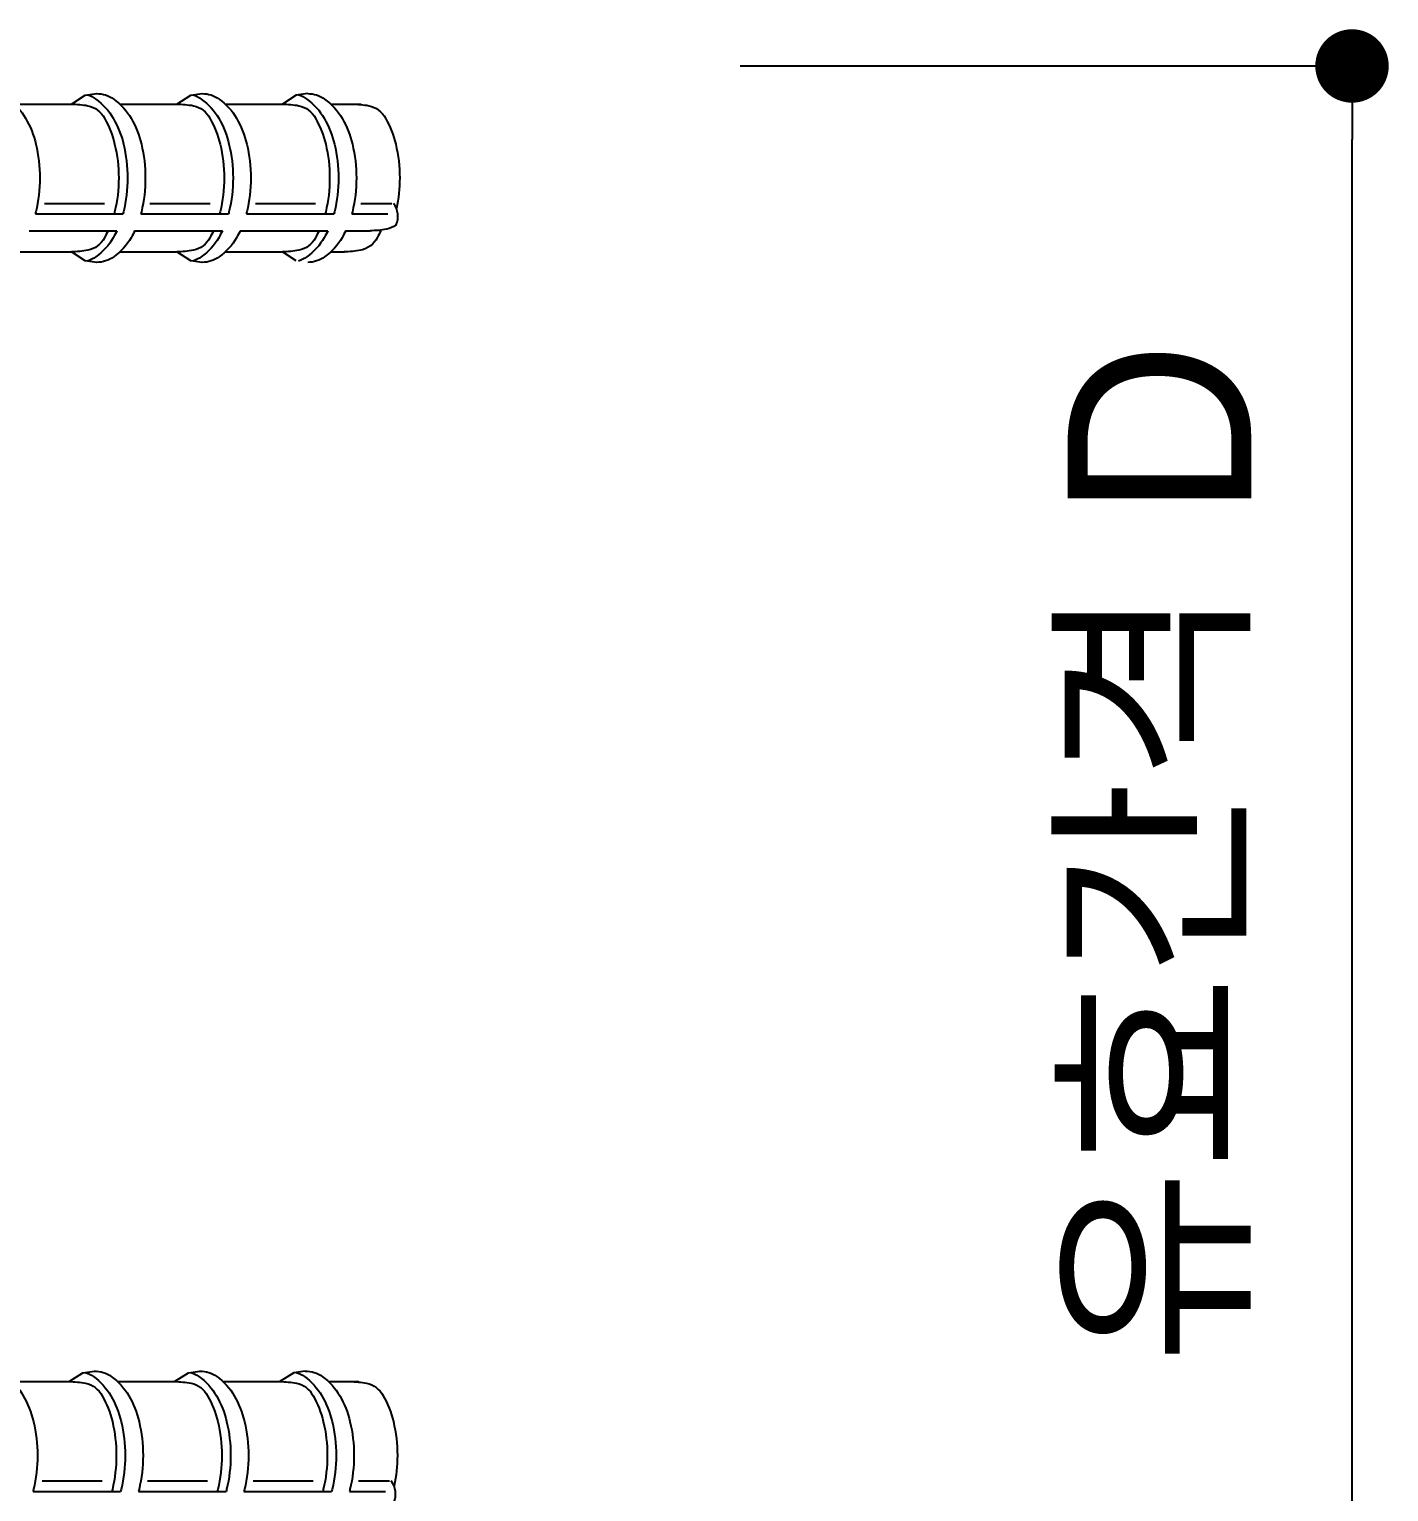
# Model space of a CAD drawing. Header units: millimetres. Extents: x -133 to 138, y -120 to 4.
# Drawn here: x -36.07 to -13.85, y -61.46 to -37.57 of the extents above; entities that cross this region are included whole.
import ezdxf

# ---------------------------------------------------------------- set-up
doc = ezdxf.new("R2010")
doc.units = ezdxf.units.MM
doc.header["$LTSCALE"] = 500
doc.header["$MEASUREMENT"] = 0
doc.styles.add('GHS', font='djdg.shx', dxfattribs={"bigfont": 'ghs.shx'})

# ---------------------------------------------------------------- blocks, each defined once
blk = doc.blocks.new('DOT')
at = {"color": 1}
blk.add_line((0, 0), (-1, 0), dxfattribs=at)
at = {"color": 7, "const_width": 0.5}
blk.add_lwpolyline([(-0.25, 0, 1), (0.25, 0, 1)], format="xyb", close=True, dxfattribs=at)

msp = doc.modelspace()

# ---------------------------------------------------------------- linework, layer by layer
at = {"color": 1}
for p, q in [((-24.455, -38.166), (-14.455, -38.166)), ((-31.707, -38.644), (-31.933, -38.789)), ((-31.519, -38.617), (-31.707, -38.644)), ((-36.312, -38.789), (-35.377, -38.789)), ((-34.588, -38.789), (-33.653, -38.789)), ((-32.864, -38.789), (-31.93, -38.789)), ((-31.141, -38.789), (-30.645, -38.789)), ((-14.455, -62.664), (-14.455, -39.366)), ((-35.968, -40.582), (-34.536, -40.582)), ((-35.821, -40.41), (-34.839, -40.41)), ((-34.245, -40.582), (-32.813, -40.582)), ((-34.098, -40.41), (-33.115, -40.41)), ((-32.521, -40.582), (-31.089, -40.582)), ((-32.374, -40.41), (-31.392, -40.41)), ((-30.797, -40.582), (-30.211, -40.582)), ((-30.65, -40.41), (-30.144, -40.41)), ((-36.069, -40.858), (-34.637, -40.858)), ((-34.345, -40.858), (-32.913, -40.858)), ((-32.621, -40.858), (-31.189, -40.858)), ((-30.898, -40.858), (-30.499, -40.858)), ((-36.312, -41.203), (-35.377, -41.203)), ((-34.588, -41.203), (-33.653, -41.203)), ((-32.864, -41.203), (-31.93, -41.203)), ((-31.707, -41.348), (-31.933, -41.203)), ((-31.141, -41.203), (-30.92, -41.203)), ((-34.967, -41.375), (-35.154, -41.348)), ((-31.558, -59.486), (-31.745, -59.513)), ((-36.35, -59.659), (-35.416, -59.659)), ((-34.627, -59.659), (-33.692, -59.659)), ((-32.903, -59.659), (-31.968, -59.659)), ((-31.745, -59.513), (-31.972, -59.659)), ((-31.179, -59.659), (-30.683, -59.659)), ((-35.86, -61.279), (-34.878, -61.279)), ((-34.136, -61.279), (-33.154, -61.279)), ((-32.412, -61.279), (-31.43, -61.279)), ((-30.689, -61.279), (-30.182, -61.279)), ((-36.007, -61.451), (-34.575, -61.451)), ((-34.283, -61.451), (-32.851, -61.451)), ((-32.56, -61.451), (-31.128, -61.451)), ((-30.836, -61.451), (-30.249, -61.451))]:
    msp.add_line(p, q, dxfattribs=at)
for points in [[(-37.104, -38.789), (-36.878, -38.644), (-36.69, -38.617, -0.156984), (-36.413, -38.706, -0.106606), (-36.128, -39.021, -0.072284), (-35.96, -39.442, -0.05869), (-35.895, -39.996, -0.05869), (-35.96, -40.55, -0.005285), (-35.968, -40.582, -0.106606)], [(-35.38, -38.789), (-35.154, -38.644), (-34.967, -38.617, -0.156984), (-34.689, -38.706, -0.106606), (-34.404, -39.021, -0.072284), (-34.237, -39.442, -0.05869), (-34.172, -39.996, -0.05869), (-34.237, -40.55, -0.005285), (-34.245, -40.582, -0.106606)], [(-35.117, -38.638, -0.080536), (-34.981, -38.706, -0.106606), (-34.696, -39.021, -0.072284), (-34.528, -39.442, -0.05869), (-34.463, -39.996, -0.05869), (-34.528, -40.55, -0.005285), (-34.536, -40.582, -0.106606)], [(-33.657, -38.789), (-33.43, -38.644), (-33.243, -38.617, -0.156984), (-32.965, -38.706, -0.106606), (-32.681, -39.021, -0.072284), (-32.513, -39.442, -0.05869), (-32.448, -39.996, -0.05869), (-32.513, -40.55, -0.005285), (-32.521, -40.582, -0.106606)], [(-33.393, -38.638, -0.080536), (-33.257, -38.706, -0.106606), (-32.972, -39.021, -0.072284), (-32.805, -39.442, -0.05869), (-32.739, -39.996, -0.05869), (-32.805, -40.55, -0.005285), (-32.813, -40.582, -0.106606)], [(-31.67, -38.638, -0.080536), (-31.533, -38.706, -0.106606), (-31.249, -39.021, -0.072284), (-31.081, -39.442, -0.05869), (-31.016, -39.996, -0.05869), (-31.081, -40.55, -0.005285), (-31.089, -40.582, -0.106606)], [(-31.519, -38.617, -0.156984), (-31.242, -38.706, -0.106606), (-30.957, -39.021, -0.072284), (-30.789, -39.442, -0.05869), (-30.724, -39.996, -0.05869), (-30.789, -40.55, -0.005285), (-30.797, -40.582, -0.106606)], [(-35.38, -38.789, -0.047901), (-35.109, -38.815, -0.22525), (-34.84, -39.021, -0.072284), (-34.673, -39.442, -0.05869), (-34.607, -39.996, -0.05869), (-34.673, -40.55, -0.005285), (-34.681, -40.582, -0.22525)], [(-33.657, -38.789, -0.047901), (-33.386, -38.815, -0.22525), (-33.117, -39.021, -0.072284), (-32.949, -39.442, -0.05869), (-32.884, -39.996, -0.05869), (-32.949, -40.55, -0.005285), (-32.957, -40.582, -0.22525)], [(-31.933, -38.789, -0.047901), (-31.662, -38.815, -0.22525), (-31.393, -39.021, -0.072284), (-31.225, -39.442, -0.05869), (-31.16, -39.996, -0.05869), (-31.225, -40.55, -0.005285), (-31.233, -40.582, -0.22525)], [(-30.789, -38.789, -0.047901), (-30.517, -38.815, -0.22525), (-30.249, -39.021, -0.072284), (-30.081, -39.442, -0.05869), (-30.016, -39.996, -0.052901), (-30.069, -40.496, -0.013601)], [(-30.074, -40.762, -0.108232), (-30.228, -40.832, -0.047901), (-30.499, -40.858)], [(-34.345, -40.858, -0.020276), (-34.404, -40.971, -0.106606), (-34.689, -41.285, -0.156984), (-34.967, -41.375), (-35.154, -41.348), (-35.38, -41.203)], [(-34.781, -40.858, -0.020276), (-34.84, -40.971, -0.22525), (-35.109, -41.177, -0.047901), (-35.38, -41.203)], [(-34.637, -40.858, -0.020276), (-34.696, -40.971, -0.106606), (-34.981, -41.285, -0.080536), (-35.117, -41.353, -0.156984)], [(-33.057, -40.858, -0.020276), (-33.117, -40.971, -0.22525), (-33.386, -41.177, -0.047901), (-33.657, -41.203)], [(-32.621, -40.858, -0.020276), (-32.681, -40.971, -0.106606), (-32.965, -41.285, -0.156984), (-33.243, -41.375), (-33.43, -41.348), (-33.657, -41.203)], [(-32.913, -40.858, -0.020276), (-32.972, -40.971, -0.106606), (-33.257, -41.285, -0.080536), (-33.393, -41.353, -0.156984)], [(-31.334, -40.858, -0.020276), (-31.393, -40.971, -0.22525), (-31.662, -41.177, -0.047901), (-31.933, -41.203)], [(-31.189, -40.858, -0.020276), (-31.249, -40.971, -0.106606), (-31.533, -41.285, -0.080536), (-31.67, -41.353, -0.156984)], [(-30.898, -40.858, -0.020276), (-30.957, -40.971, -0.106606), (-31.242, -41.285, -0.156984), (-31.519, -41.375, -0.156984)], [(-30.324, -40.858, -0.020276), (-30.384, -40.971, -0.22525), (-30.652, -41.177, -0.047901), (-30.924, -41.203)], [(-37.143, -59.659), (-36.916, -59.513), (-36.729, -59.486, -0.156984), (-36.451, -59.576, -0.106606), (-36.167, -59.89, -0.072284), (-35.999, -60.311, -0.05869), (-35.934, -60.865, -0.05869), (-35.999, -61.419, -0.005285), (-36.007, -61.451, -0.106606)], [(-35.419, -59.659), (-35.193, -59.513), (-35.005, -59.486, -0.156984), (-34.728, -59.576, -0.106606), (-34.443, -59.89, -0.072284), (-34.275, -60.311, -0.05869), (-34.21, -60.865, -0.05869), (-34.275, -61.419, -0.005285), (-34.283, -61.451, -0.106606)], [(-33.695, -59.659), (-33.469, -59.513), (-33.282, -59.486, -0.156984), (-33.004, -59.576, -0.106606), (-32.719, -59.89, -0.072284), (-32.552, -60.311, -0.05869), (-32.486, -60.865, -0.05869), (-32.552, -61.419, -0.005285), (-32.56, -61.451, -0.106606)], [(-31.558, -59.486, -0.156984), (-31.28, -59.576, -0.106606), (-30.996, -59.89, -0.072284), (-30.828, -60.311, -0.05869), (-30.763, -60.865, -0.05869), (-30.828, -61.419, -0.005285), (-30.836, -61.451, -0.106606)], [(-35.419, -59.659, -0.047901), (-35.148, -59.684, -0.22525), (-34.879, -59.89, -0.072284), (-34.711, -60.311, -0.05869), (-34.646, -60.865, -0.05869), (-34.711, -61.419, -0.005285), (-34.719, -61.451, -0.22525)], [(-35.156, -59.508, -0.080536), (-35.019, -59.576, -0.106606), (-34.735, -59.89, -0.072284), (-34.567, -60.311, -0.05869), (-34.502, -60.865, -0.05869), (-34.567, -61.419, -0.005285), (-34.575, -61.451, -0.106606)], [(-33.695, -59.659, -0.047901), (-33.424, -59.684, -0.22525), (-33.155, -59.89, -0.072284), (-32.988, -60.311, -0.05869), (-32.922, -60.865, -0.05869), (-32.988, -61.419, -0.005285), (-32.996, -61.451, -0.22525)], [(-33.432, -59.508, -0.080536), (-33.296, -59.576, -0.106606), (-33.011, -59.89, -0.072284), (-32.843, -60.311, -0.05869), (-32.778, -60.865, -0.05869), (-32.843, -61.419, -0.005285), (-32.851, -61.451, -0.106606)], [(-31.972, -59.659, -0.047901), (-31.7, -59.684, -0.22525), (-31.432, -59.89, -0.072284), (-31.264, -60.311, -0.05869), (-31.199, -60.865, -0.05869), (-31.264, -61.419, -0.005285), (-31.272, -61.451, -0.22525)], [(-31.708, -59.508, -0.080536), (-31.572, -59.576, -0.106606), (-31.287, -59.89, -0.072284), (-31.12, -60.311, -0.05869), (-31.054, -60.865, -0.05869), (-31.12, -61.419, -0.005285), (-31.128, -61.451, -0.106606)], [(-30.827, -59.659, -0.047901), (-30.556, -59.684, -0.22525), (-30.287, -59.89, -0.072284), (-30.119, -60.311, -0.05869), (-30.054, -60.865, -0.052901), (-30.107, -61.365, -0.013601)]]:
    msp.add_lwpolyline(points, format="xyb", dxfattribs=at)
for centre in [(-30.392, -40.623), (-30.43, -61.492)]:
    msp.add_arc(centre, 0.347, 336.2866, 37.3259, dxfattribs=at)

# ---------------------------------------------------------------- block references
at = {"color": 1, "xscale": 1.2, "yscale": 1.2, "zscale": 1.2, "rotation": 90}
msp.add_blockref('DOT', (-14.455, -38.166), dxfattribs=at)

# ---------------------------------------------------------------- texts
at = {"color": 7, "insert": (-17.602, -51.015), "char_height": 3, "attachment_point": 5, "rotation": 90, "style": 'GHS'}
msp.add_mtext('\\A1;유효간격 D', dxfattribs=at)

doc.saveas('drawing.dxf')
